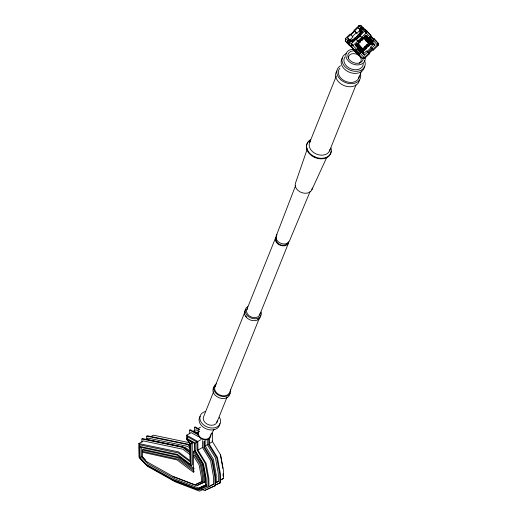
<?xml version="1.0" encoding="UTF-8"?>
<svg xmlns="http://www.w3.org/2000/svg" width="517" height="517" viewBox="0 0 517 517"><rect width="100%" height="100%" fill="white"/><g stroke="black" fill="none" stroke-linecap="round" stroke-linejoin="round"><path stroke-width="0.78" d="M345.291 40.933L349.776 45.703L345.291 40.933L345.505 38.465L350.125 34.064L352.937 37.017L349.634 40.158L347.411 37.728L350.713 34.587M345.453 40.197L345.556 39.008M347.366 42.769L347.573 40.3L348.891 39.04L351.114 41.47L349.634 40.158M348.536 43.241L347.896 42.543L348.07 40.507L348.833 39.783L350.604 41.354M349.996 45.173L353.324 48.811L349.143 44.339L349.35 41.871L350.668 40.61L352.148 41.922L355.45 38.781L357.745 41.043M351.631 45.923L351.314 46.019L351.812 43.809M352.478 41.438L352.594 40.042L355.198 37.567L356.782 39.227M367.93 46.304L368.266 46.595L370.863 44.119L370.98 42.73L368.459 40.042L366.973 41.457L369.203 43.758L367.348 45.522M372.744 49.58L373.339 50.104L377.959 45.703L378.166 43.234L373.688 38.458L376.466 41.496L374.987 40.184M176.11 481.114L199.077 489.929L208.073 485.844L207.97 478.445L205.255 463.432L197.029 450.055L196.925 442.022L187.542 436.775L187.064 438.519L187.083 439.941L187.412 439.754M190.314 461.946L178.443 452.976L139.752 444.807L139.273 446.32L139.422 457.674L146.537 465.248L174.184 480.713L197.668 489.722L206.638 485.612M307.337 148.78L295.53 183.018A8.841 6.579 21.8 0 0 302.329 192.809A8.841 6.579 21.8 0 0 312.287 187.968M276.272 235.804L295.575 185.629M309.612 142.673L336.334 76.018M214.917 386.748L244.896 311.964M213.547 391.886L203.517 416.909A7.225 5.377 21.8 0 0 209.075 424.909A7.225 5.377 21.8 0 0 217.218 420.954M246.816 309.605L275.6 237.801M259.721 314.834L288.505 243.035M216.914 422.337L226.944 397.314M259.476 317.877L229.503 392.655A7.865 5.849 21.8 0 1 219.066 394.684A7.865 5.849 21.8 0 1 215.738 385.449M329.607 150.77L356.019 84.866M358.753 78.054L361.629 70.887M366.902 31.182L366.139 33.043L364.821 31.22L364.685 31.556L366.902 31.182L364.821 31.22M365.422 39.286L365.887 39.699L366.314 39.292L366.456 38.297M365.099 39.408L365.765 39.996L366.915 38.29L364.724 35.899M365.887 39.796L367.761 41.748L368.188 41.341L368.524 40.513L366.65 38.465M367.639 42.051L368.789 40.339M365.862 35.311L368.892 38.381L370.217 37.121L370.941 35.343L364.983 29.256L362.553 29.301L361.228 30.561L362.566 32.015M368.266 46.595L367.968 46.207L370.573 43.732L370.98 42.73L369.817 41.696M369.235 38.155L372.447 41.489L373.209 40.765L373.81 39.298L370.476 35.654M368.97 53.445L372.931 49.671L370.521 47.15L373.823 44.01L371.044 40.972L372.227 42.019L373.552 40.765L374.276 38.982M373.339 50.104L372.815 49.412L377.436 45.011L378.166 43.234L376.615 41.858M358.022 50.162L358.901 48.01M359.192 50.143L359.722 48.844M310.097 191.516L289.397 241.122A7.083 5.267 21.8 0 1 280.001 242.951A7.083 5.267 21.8 0 1 277.009 234.634M311.925 189.661L326.699 157.498M139.92 457.157L139.422 457.674M214.057 429.304L209.857 436.807A6.055 4.504 21.8 0 1 201.817 438.364A6.055 4.504 21.8 0 1 199.258 431.249M354.921 31.291L354.08 30.29L358.701 25.895L361.137 25.85L364.692 29.611M354.488 30.723L350.532 34.49L350.869 34.794L354.83 31.026L354.08 30.29M357.977 27.672L354.675 30.82L356.898 33.243L360.2 30.102L361.68 31.414L357.977 27.672L362.514 32.629M359.457 28.984L360.776 27.731L363.205 27.685M362.921 31.718L360.187 28.971L360.944 28.248L362.947 28.215L364.724 29.786M352.426 36.494L356.387 32.72M361.396 32.946L360.026 32.972L357.428 35.447L357.848 35.86L355.425 37.812L357.654 35.686M355.528 37.864L353.673 39.635L354.507 40.371M360.317 33.359L357.758 35.744L359.011 37.108M360.297 35.983L359.412 35.014L362.708 31.867L361.228 30.561M359.922 35.531L355.961 39.305L356.303 39.609L360.259 35.835L359.412 35.014M356.039 39.305L351.418 43.706L351.211 46.175L355.101 50.427L357.014 49.69L358.333 48.436L355.554 45.399L358.856 42.258L357.706 41.037M358.72 36.817L356.491 38.937L355.618 37.98M358.346 41.735L362.307 37.967L361.667 37.269M358.527 40.52L360.11 42.181L358.255 43.951L359.819 45.658L357.997 46.776L355.812 44.384L356.885 43.977L364.317 36.901L366.508 39.292M359.826 41.89L362.055 39.764M361.59 39.35L362.339 40.061L364.201 38.29L365.765 39.996M372.343 43.066L365.125 35.731L366.307 36.778L367.367 35.77M360.058 48.579L357.99 46.356L359.496 45.78L361.37 47.829L359.864 48.411M357.344 48.818L358.443 47.771M367.904 38.762L365.874 40.804L366.934 41.748M358.443 47.881L359.897 49.302L356.543 45.877L358.443 47.881L359.929 46.465L360.995 47.409M359.276 48.617L360.265 47.674M366.702 41.541L368.188 40.126L367.354 39.389M359.541 48.533L361.028 47.118L363.257 49.412L365.118 47.648L365.739 48.333L363.141 50.808L362.062 51.215L359.541 48.533L361.047 49.891L360.685 49.496M359.696 54.886L358.475 54.905L352.516 48.824L355.89 52.379L356.943 51.377M370.67 38.303L369.086 39.815L366.307 36.778M359.877 48.824L361.693 47.706M355.89 52.379L357.363 53.69L358.423 52.689M370.566 41.121L371.626 40.119M358.087 43.906L362.591 48.824L368.537 43.163L369.203 43.758M366.967 45.231L364.737 47.351L365.202 47.764L367.432 45.638L366.676 44.934L367.968 46.207M364.672 47.558L367.503 44.863M361.299 51.771L362.398 50.724M370.211 43.286L371.309 42.239L369.532 40.3M360.336 53.018L361.092 52.295L357.758 48.656L357.001 49.38L360.336 53.018L358.759 53.626L355.082 49.684M365.616 48.307L367.839 46.187M358.436 54.065L360.349 53.335L361.667 52.075L364.446 55.112L367.749 51.971L368.86 53.186L364.239 57.581L362.327 58.318L357.842 53.542L359.283 54.731M365.803 48.475L368.033 46.356L367.794 46.032L365.564 48.159L366.036 48.721L363.432 51.196L362.062 51.215L359.683 48.611M361.667 52.075L360.485 51.028L363.264 54.065L366.559 50.918L367.749 51.971M371.032 47.674L367.076 51.441L367.904 52.178L371.865 48.404M372.227 42.019L375.006 45.057L371.704 48.197L372.815 49.412M372.505 49.102L368.543 52.876L369.377 53.871L364.756 58.272L362.327 58.318L358.094 53.678M196.925 442.022L195.174 443.056L187.064 438.519M141.929 442.164L141.884 438.952L142.518 438.584L183.335 447.005L190.03 452.071M146.789 439.36L146.744 436.148L147.377 435.786L188.188 444.2L190.017 445.583M202.373 440.594L202.47 447.483L210.613 460.731L213.411 476.222L213.521 484.222L208.984 486.84L199.484 491.15L175.45 481.922L147.358 466.218L139.021 457.338L138.834 443.567L143.364 440.949L182.869 449.215L190.243 454.786M150.802 436.658L153.394 435.165L189.733 442.765M194.211 471.336L178.191 459.232L143.629 451.554L142.485 452.213L177.047 459.891L193.707 472.486L193.448 451.399L194.463 450.811L202.341 463.62L204.726 476.797L204.797 481.915L196.718 485.709L174.261 477.088L146.505 461.552L142.556 457.351L142.479 450.003L143.5 449.415L179.076 457.215L194.088 468.557M190.392 440.917L192.169 443.295L192.46 464.744L191.109 465.526L190.818 444.077L187.71 439.612L194.547 443.437L194.644 450.63L202.987 464.201L205.579 478.542L205.669 485.108L197.384 488.869L174.126 479.944L146.66 464.589L140.055 457.551L141.406 456.769L141.277 447.199M189.713 433.834L189.661 430.066L190.295 429.705L197.591 433.782M194.573 431.029L194.521 427.262L195.155 426.9L199.711 429.446M139.273 446.32L177.389 454.417L190.463 464.298L190.191 444.109L186.676 439.379L186.618 435.211L191.148 432.593L198.289 436.587M192.841 431.617L196.008 429.789L199.077 431.508M197.94 428.677L200.525 427.178M190.191 444.109L190.521 443.922M190.818 444.077L192.169 443.295M186.618 435.211L197.817 441.473L201.055 439.605M211.078 433.815L212.377 433.072L212.493 441.699L209.256 443.567M206.309 485.799L206.212 478.813L203.562 464.143L195.277 450.669L195.607 450.475M208.984 486.84L208.881 478.839L206.076 463.348L197.933 450.1L202.47 447.483M216.268 482.632L216.158 474.638L213.359 459.148L205.21 445.9L207.323 444.678L207.265 440.09M201.701 489.36L204.68 490.504L214.994 485.818L214.872 476.855L211.938 460.602L203.924 447.567L204.558 447.199L204.473 441.046M215.04 485.198L219.854 483.014L219.731 474.05L216.791 457.797L208.778 444.762L209.411 444.394L209.34 439.011M201.488 481.922L202.632 481.262L202.574 476.894L200.299 464.311L194.625 455.089L193.481 455.748L199.155 464.97L201.43 477.553L201.488 481.922L195.064 484.843L173.014 476.377M215.208 483.246L218.374 481.417L218.271 473.417L215.473 457.926L207.323 444.678M220.307 480.299L223.544 478.432L223.434 470.431L220.636 454.947L212.08 440.962M214.994 485.818L215.628 485.457L215.505 476.493L212.571 460.233L204.558 447.199M219.854 483.014L220.488 482.652L220.365 473.688L217.424 457.429L209.411 444.394M196.208 484.177L202.632 481.262M197.74 485.12L204.797 481.915M206.328 484.642L198.735 488.093L175.483 479.169L148.011 463.807L141.406 456.769M220.623 479.757L223.544 478.432M216.184 482.413L218.374 481.417M210.593 485.547L213.521 484.222M215.673 484.836L220.488 482.652M205.314 490.135L215.628 485.457M351.314 46.019L352.949 45.393L351.495 43.906M355.87 44.3L356.788 43.945M362.533 58.279L364.168 57.652L364.104 57.135M367.593 39.867L369.739 39.202M367.387 39.996L368.815 39.557M358.843 25.921L360.924 25.889M377.597 43.357L378.121 43.434M370.954 42.846L373.306 43.221M349.473 39.635L352.607 40.132M374.521 44.326L370.605 43.699L370.863 44.119M376.977 44.876L377.959 45.703M370.857 44.035L373.985 44.533M350.158 40.946L352.504 41.321M377.416 45.47L377.94 45.548M345.337 40.727L345.86 40.811M146.744 436.148L187.555 444.568L189.991 446.41M141.884 438.952L182.701 447.373L190.01 452.898M138.834 443.567L178.339 451.832L190.01 460.653L189.784 443.547M142.479 450.003L178.055 457.803L193.694 469.617M194.521 427.262L199.077 429.814M193.894 431.01L198.095 433.356M189.661 430.066L197.636 434.532M190.185 448.265L187.729 446.41L148.224 438.145L146.111 439.366L185.616 447.632L189.92 450.882M191.109 465.526L177.467 455.219L139.913 447.186L140.055 457.551M370.941 35.343L364.983 29.256M364.769 29.96L362.947 28.215M372.221 37.735L373.209 38.607M358.701 25.895L360.776 27.731M362.553 29.301L370.217 37.121M373.287 38.904L370.301 35.867M373.81 39.298L370.611 35.873M360.944 28.248L362.721 29.824M360.187 28.971L361.37 30.018M365.7 35.511L366.527 36.242L365.577 35.201M372.479 42.161L371.296 41.108L372.337 42.245M372.343 42.698L375.006 45.057M366.915 38.29L365.021 36.287M369.19 41.011L370.023 41.754L368.459 40.042M360.026 32.972L361.196 34.006M368.815 40.811L365.797 37.683M355.715 32.196L356.898 33.243M372.589 49.373L372.931 49.671M359.36 41.476L360.11 42.181M365.118 47.648L364.453 47.053L365.286 47.965M365.7 48.424L366.036 48.721M368.783 53.348L369.377 53.871M359.153 45.069L359.819 45.658M359.496 45.78L359.031 45.367L361.37 47.829M362.591 48.824L363.257 49.412M353.764 41.076L352.594 40.042L352.853 40.462M356.808 45.703L355.87 44.675M357.997 46.776L356.103 44.772M347.411 37.728L348.891 39.04M358.333 48.436L355.295 45.367M348.07 40.507L349.847 42.077M358.527 49.865L360.006 51.177M363.264 54.065L364.446 55.112M345.505 38.465L347.573 40.3M349.35 41.871L357.014 49.69M361.092 52.295L357.409 48.443M347.896 42.543L349.085 43.59M349.143 44.339L351.211 46.175L353.124 45.444L366.327 32.875L367.051 31.091L364.621 31.136L360 35.537L362.818 38.491L366.114 35.343L368.892 38.381M350.255 45.554L355.101 50.427M142.576 456.918L145.271 459.787M370.34 35.783L371.729 37.302M361.137 25.85L364.537 29.566M373.552 40.765L377.436 45.011M373.209 40.765L369.875 37.121L369.112 37.844L372.447 41.489M360.401 30.568L361.79 32.086M368.382 41.341L370.573 43.732M366.314 39.292L368.188 41.341M365.887 39.699L367.761 41.748M364.033 38.245L368.537 43.163M361.693 39.37L362.339 40.061M355.45 38.781L356.336 39.751M359.069 46.187L360.944 48.236M356.885 43.977L359.076 46.368M360.95 48.417L363.432 51.196M350.668 40.61L352.006 42.071M358.972 50.356L359.858 51.325M348.833 39.783L349.867 40.914M360.349 53.335L364.756 58.272M355.425 49.981L358.759 53.626M357.363 53.69L358.475 54.905M355.198 37.567L355.489 37.954M193.448 451.399L201.326 464.208L203.704 477.385L203.776 482.503M220.365 454.437L222.879 468.344M364.55 57.723L364.614 58.24M360.879 29.863L361.28 32.965M363.354 51.177L363.748 54.279M363.102 50.847L363.6 54.724M359.858 29.443L360.058 30.994M359.612 29.107L360.11 32.991M362.184 51.196L362.482 53.522M223.079 473.772L223.111 476.099M208.706 439.379L208.778 444.762M205.139 440.542L205.21 445.9M203.84 441.415L203.924 447.567M197.817 441.473L197.933 450.1M195.174 443.056L195.277 450.669M187.542 436.775L187.555 438.054M139.752 444.807L139.771 446.352M258.584 318.802A7.865 5.849 21.8 0 1 257.692 319.441M246.493 316.915A7.865 5.849 21.8 0 1 245.762 315.913M287.853 242.77A6.256 4.653 21.8 0 1 280.292 244.722A6.256 4.653 21.8 0 1 276.252 238.066M288.79 241.704A6.96 5.176 21.8 0 1 280.091 245.213A6.96 5.176 21.8 0 1 276.324 236.65M260.012 313.509A6.96 5.176 21.8 0 1 251.307 317.011A6.96 5.176 21.8 0 1 247.546 308.455M260.581 315.719A8.362 6.217 21.8 0 1 250.131 319.933A8.362 6.217 21.8 0 1 245.607 309.651M261.163 312.061A8.362 6.217 21.8 0 1 250.913 317.981A8.362 6.217 21.8 0 1 247.733 306.62M230.504 389.54A8.795 6.54 21.8 0 1 219.738 395.757A8.795 6.54 21.8 0 1 216.39 383.814M229.942 393.282A8.795 6.54 21.8 0 1 218.956 397.709A8.795 6.54 21.8 0 1 214.2 386.897M219.822 423.552A10.734 7.981 21.8 0 1 206.852 429.129A10.734 7.981 21.8 0 1 200.163 416.321M219.389 417.251A10.734 7.981 21.8 0 1 215.117 427.695A10.734 7.981 21.8 0 1 201.048 421.995A10.734 7.981 21.8 0 1 205.32 411.545M210.787 434.752A6.85 5.092 21.8 0 1 202.735 439.398A6.85 5.092 21.8 0 1 198.851 430.577M359.199 75.999A10.786 8.02 21.8 0 1 345.724 81.427A10.786 8.02 21.8 0 1 339.889 68.173M329.982 149.419A10.786 8.02 21.8 0 1 316.572 154.144A10.786 8.02 21.8 0 1 310.297 141.438M315.344 157.213A10.786 8.02 21.8 0 1 313.451 156.276M363.315 63.765A10.03 7.458 21.8 0 1 351.192 68.974A10.03 7.458 21.8 0 1 344.942 56.999M365.164 57.561A10.03 7.458 21.8 0 1 357.195 64.929A10.03 7.458 21.8 0 1 346.022 57.032A10.03 7.458 21.8 0 1 353.344 49.205M361.209 51.739A10.03 7.458 21.8 0 1 362.643 52.973M363.289 58.544A7.994 5.945 21.8 0 1 355.515 63.203A7.994 5.945 21.8 0 1 347.805 55.946A7.994 5.945 21.8 0 1 355.127 50.873M348.587 58.919A6.643 4.937 21.8 0 1 356.724 54.22A6.643 4.937 21.8 0 1 359.25 63.242M331.145 151.19A12.789 9.513 21.8 0 1 314.019 157.116A12.789 9.513 21.8 0 1 309.728 140.624M331.048 148.049A12.789 9.513 21.8 0 1 315.383 157.097A12.789 9.513 21.8 0 1 310.51 139.732M364.53 60.457A12.046 8.957 21.8 0 1 358.649 71.081A12.046 8.957 21.8 0 1 343.559 64.968A12.046 8.957 21.8 0 1 346.81 53.27M364.446 66.189A12.046 8.957 21.8 0 1 349.88 72.445A12.046 8.957 21.8 0 1 342.377 58.066M360.42 73.769A12.363 9.19 21.8 0 1 345.278 82.513A12.363 9.19 21.8 0 1 340.574 65.73M359.412 80.167A12.363 9.19 21.8 0 1 344.051 85.583A12.363 9.19 21.8 0 1 336.851 71.023M351.676 44.436L351.579 45.625L352.497 45.27L351.676 44.436M378.005 43.964L377.901 45.153L378.005 43.964M366.508 31.408L366.159 32.267L365.338 31.427L366.508 31.408M363.994 57.826L363.076 58.182L364.246 58.163L363.994 57.826"/></g></svg>
